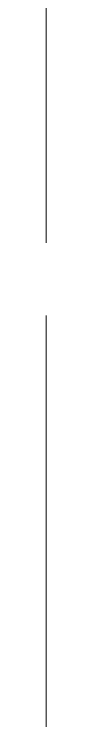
# Model space of a CAD drawing. Header units: millimetres. Extents: x 97 to 214665, y -4577 to 61202.
# Drawn here: x 189798.1 to 189798.1, y 16781.4 to 17267.3 of the extents above; entities that cross this region are included whole.
import ezdxf

# ---------------------------------------------------------------- set-up
doc = ezdxf.new("R2010")
doc.units = ezdxf.units.MM
doc.layers.add('A-GLAZ-CWMG-OTLN', color=51, linetype='Continuous', lineweight=9)

# ---------------------------------------------------------------- blocks, each defined once
blk = doc.blocks.new('Прямоугольный импост - Рядовой 50х200-39391131-О_АИ_ПП_4_200_Целиком')
at = {"layer": 'A-GLAZ-CWMG-OTLN', "color": 10, "lineweight": 5}
blk.add_line((132300, 17110), (132300, 18030), dxfattribs=at)
blk = doc.blocks.new('Прямоугольный импост - Рядовой 50х200-39632180-О_АИ_ПП_4_200_Целиком')
at = {"layer": 'A-GLAZ-CWMG-OTLN', "color": 10, "lineweight": 5}
blk.add_line((132300, 16175), (132300, 17060), dxfattribs=at)
blk = doc.blocks.new('0083_СОШ675_АР_R22_rvt-1-О_АИ_ПП_4_200_Целиком')
at = {"layer": 'A-GLAZ-CWMG-OTLN', "color": 90, "lineweight": 9}
for name in ['Прямоугольный импост - Рядовой 50х200-39391131-О_АИ_ПП_4_200_Целиком', 'Прямоугольный импост - Рядовой 50х200-39632180-О_АИ_ПП_4_200_Целиком']:
    blk.add_blockref(name, (0, 0), dxfattribs=at)

msp = doc.modelspace()

# ---------------------------------------------------------------- block references
at = {"color": 250, "lineweight": 5}
msp.add_blockref('0083_СОШ675_АР_R22_rvt-1-О_АИ_ПП_4_200_Целиком', (57498.114412, 0), dxfattribs=at)

doc.saveas('drawing.dxf')
